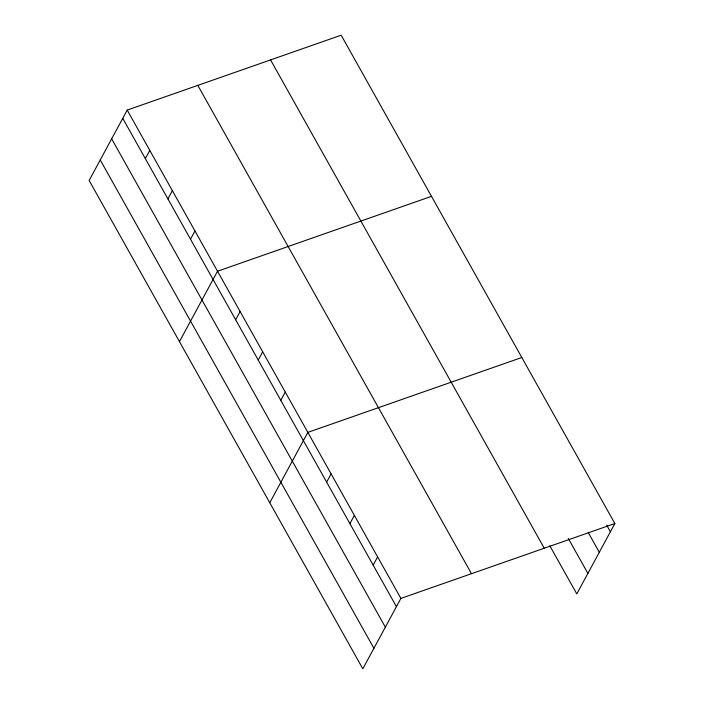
<?xml version="1.0" encoding="UTF-8"?>
<svg xmlns="http://www.w3.org/2000/svg" width="704" height="704" viewBox="0 0 704 704"><rect width="100%" height="100%" fill="white"/><g stroke="black" fill="none" stroke-linecap="round" stroke-linejoin="round"><path stroke-width="1.06" d="M127.213 110.088L89.144 180.479L362.824 668.8L400.884 598.409L614.856 523.521L341.176 35.2L127.213 110.088L400.884 598.409M145.332 158.611L149.785 150.374M167.913 198.898L172.366 190.661M190.494 239.184L194.946 230.947M179.458 341.625L217.518 271.234L431.49 196.346M235.646 319.757L240.099 311.52M258.227 360.043L262.68 351.806M280.799 400.33L285.252 392.093M269.773 502.77L307.833 432.379L521.805 357.491M326.638 482.126L331.1 473.889M349.906 523.635L354.358 515.39M373.164 565.136L377.617 556.899M614.856 523.521L576.787 593.912L549.824 545.802M606.698 525.158L610.394 531.758M588.201 532.462L599.306 552.27M568.322 538.498L587.884 573.399M270.565 59.91L544.245 548.231M197.815 85.378L471.495 573.698M122.751 118.325L396.431 606.646M111.663 138.838L385.343 627.158M100.241 159.966L373.912 648.287"/></g></svg>
